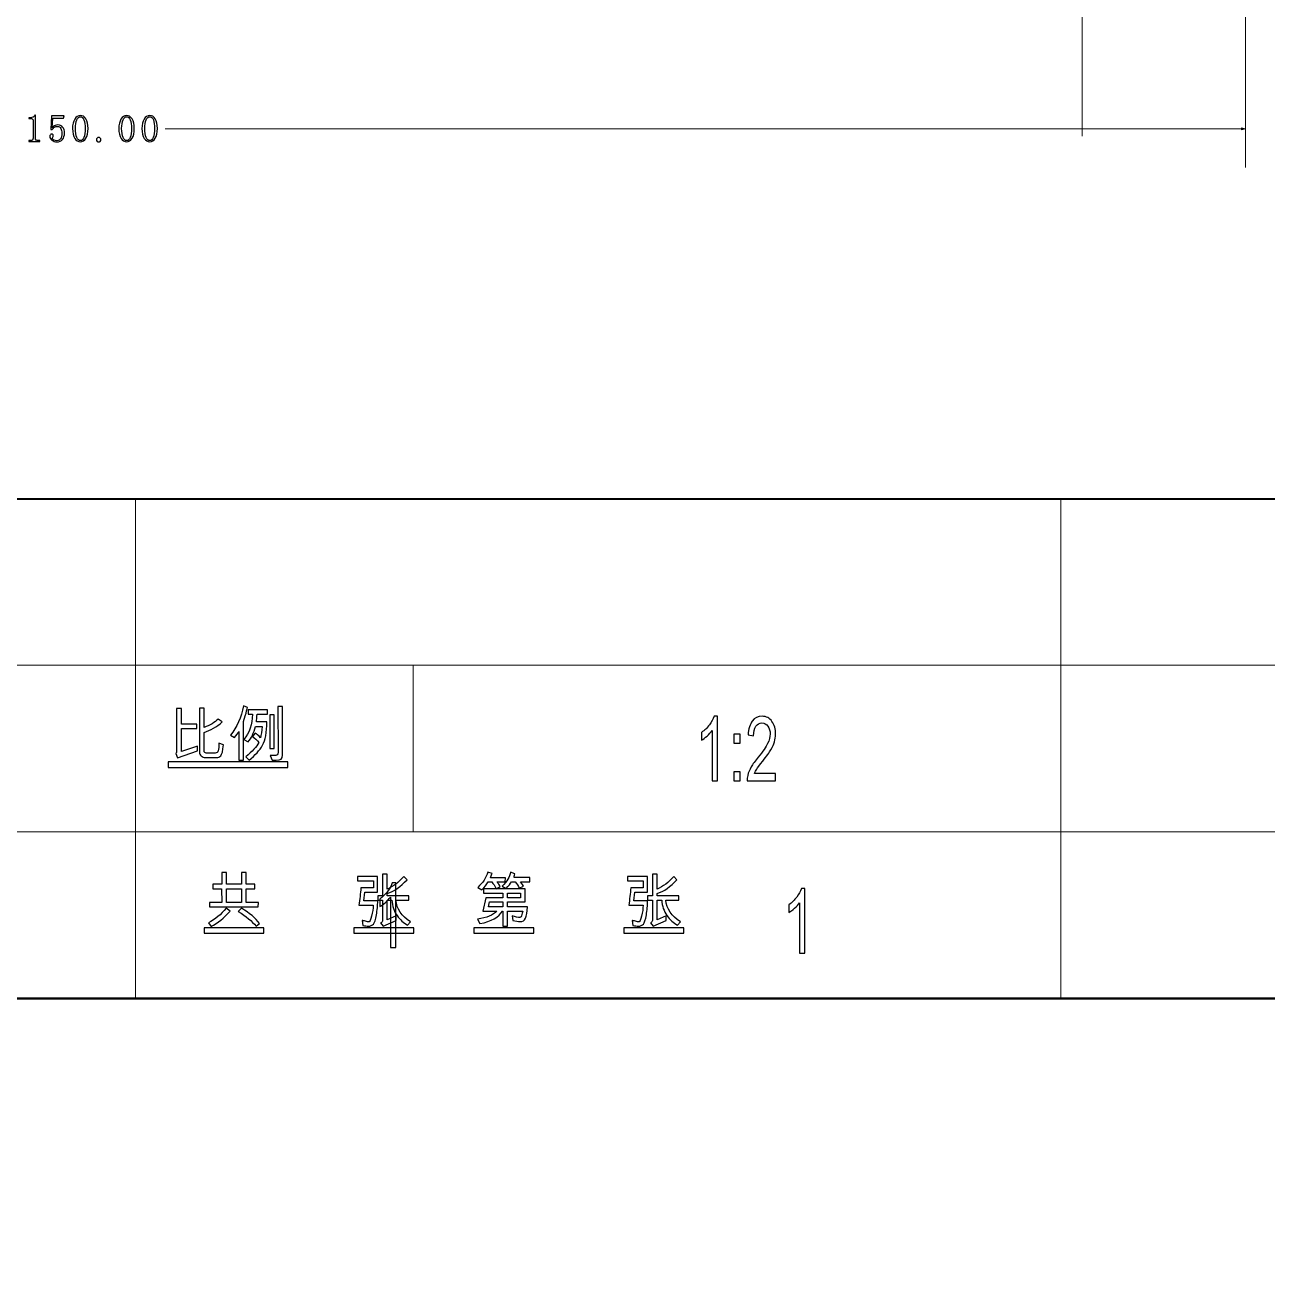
# Model space of a CAD drawing. Header units: millimetres. Extents: x -672 to 672, y -225 to 223.
# Drawn here: x -16 to 64.5, y -225.4 to -144.6 of the extents above; entities that cross this region are included whole.
import ezdxf

# ---------------------------------------------------------------- set-up
doc = ezdxf.new("R2010")
doc.units = ezdxf.units.MM
doc.header["$MEASUREMENT"] = 0
doc.layers.add('layer 1', color=7, linetype='Continuous')

msp = doc.modelspace()

# ---------------------------------------------------------------- hatches: boundary and pattern name
at = {"layer": 'layer 1', "true_color": 0xff0000}
h = msp.add_hatch(color=1, dxfattribs=at)
edge = h.paths.add_edge_path()
edge.add_spline(control_points=[(62.8755, -151.2864), (62.8755, -151.2864), (63.1422, -151.3579), (63.1422, -151.3579), (63.1422, -151.3579), (62.8755, -151.4293), (62.8755, -151.4293), (62.8755, -151.4293), (62.8755, -151.2864), (62.8755, -151.2864)], knot_values=[0, 0, 0, 0, 0.3333333, 0.3333333, 0.3333333, 0.6666667, 0.6666667, 0.6666667, 1, 1, 1, 1], degree=3, periodic=1)

# ---------------------------------------------------------------- linework, layer by layer
at = {"layer": 'layer 1', "lineweight": 40}
msp.add_open_spline([(123.1599, 207.75), (123.1599, 207.75), (-161.8401, 207.75), (-161.8401, 207.75), (-161.8401, 207.75), (-161.8401, -207.75), (-161.8401, -207.75), (-161.8401, -207.75), (123.1599, -207.75), (123.1599, -207.75), (123.1599, -207.75), (123.1599, 207.75), (123.1599, 207.75)], degree=3, knots=[0, 0, 0, 0, 0.25, 0.25, 0.25, 0.5, 0.5, 0.5, 0.75, 0.75, 0.75, 1, 1, 1, 1], dxfattribs=at)
at = {"layer": 'layer 1', "lineweight": 9}
for points in [[(52.5422, -48.9807), (52.5422, -46.8268), (50.7961, -45.0807), (48.6422, -45.0807), (46.4883, -45.0807), (44.7422, -46.8268), (44.7422, -48.9807), (44.7422, -51.1346), (46.4883, -52.8807), (48.6422, -52.8807), (50.7961, -52.8807), (52.5422, -51.1347), (52.5422, -48.9808), (52.5422, 54.4064), (52.5422, -152.3679), (52.5422, -48.9807)], [(-8.4666, -85.4807), (-8.4666, -83.6079), (-9.9849, -82.0896), (-11.8578, -82.0896), (-13.7307, -82.0896), (-15.249, -83.6078), (-15.249, -85.4807), (-15.249, -87.3536), (-13.7307, -88.8719), (-11.8578, -88.8719), (-9.9849, -88.8719), (-8.4666, -87.3536), (-8.4666, -85.4808), (-8.4666, 4.4136), (-8.4666, -175.3751), (-8.4666, -85.4807)], [(52.5422, -121.9807), (52.5422, -119.8268), (50.7961, -118.0807), (48.6422, -118.0807), (46.4883, -118.0807), (44.7422, -119.8268), (44.7422, -121.9807), (44.7422, -124.1346), (46.4883, -125.8807), (48.6422, -125.8807), (50.7961, -125.8807), (52.5422, -124.1347), (52.5422, -121.9808), (52.5422, -18.5936), (52.5422, -225.3679), (52.5422, -121.9807)], [(51.1422, -121.9807), (51.1422, -120.6), (50.0229, -119.4807), (48.6422, -119.4807), (47.2615, -119.4807), (46.1422, -120.6), (46.1422, -121.9807), (46.1422, -123.3614), (47.2615, -124.4807), (48.6422, -124.4807), (50.0229, -124.4807), (51.1422, -123.3615), (51.1422, -121.9808), (51.1422, -55.7072), (51.1422, -188.2543), (51.1422, -121.9807)]]:
    msp.add_open_spline(points, degree=3, knots=[0, 0, 0, 0, 0.25, 0.25, 0.25, 0.5, 0.5, 0.5, 0.75, 0.75, 0.75, 1, 1, 1, 1.0001, 1.0001, 1.0001, 1.0001], dxfattribs=at)
at = {"layer": 'layer 1', "color": 1, "lineweight": 0}
for points in [[(63.1422, -117.9808), (63.1422, -117.9808), (63.1422, -153.8579), (63.1422, -153.8579)], [(63.1422, -151.3579), (63.1422, -151.3579), (-6.9081, -151.3579), (-6.9081, -151.3579)]]:
    msp.add_open_spline(points, degree=3, dxfattribs=at)
at = {"layer": 'layer 1', "color": 3}
for points, knots in [([(-15.3636, -150.4839), (-15.3636, -150.4839), (-15.3245, -150.4839), (-15.3245, -150.4839), (-15.3245, -150.4839), (-15.3245, -151.968), (-15.3245, -151.968), (-15.3245, -152.0201), (-15.3082, -152.0593), (-15.2757, -152.0851), (-15.2432, -152.1114), (-15.1978, -152.1243), (-15.139, -152.1243), (-15.139, -152.1243), (-15.0415, -152.1243), (-15.0415, -152.1243), (-15.0415, -152.1243), (-15.0415, -152.183), (-15.0415, -152.183), (-15.0415, -152.183), (-15.7545, -152.183), (-15.7545, -152.183), (-15.7545, -152.183), (-15.7545, -152.1243), (-15.7545, -152.1243), (-15.7545, -152.1243), (-15.6665, -152.1243), (-15.6665, -152.1243), (-15.6015, -152.1243), (-15.554, -152.1114), (-15.5249, -152.0851), (-15.4957, -152.0593), (-15.4807, -152.0201), (-15.4807, -151.968), (-15.4807, -151.968), (-15.4807, -150.7864), (-15.4807, -150.7864), (-15.4807, -150.7605), (-15.489, -150.7393), (-15.5053, -150.723), (-15.5215, -150.7068), (-15.5461, -150.6985), (-15.5786, -150.6985), (-15.5786, -150.6985), (-15.7545, -150.6985), (-15.7545, -150.6985), (-15.7545, -150.6985), (-15.7545, -150.6401), (-15.7545, -150.6401), (-15.7545, -150.6401), (-15.6665, -150.6401), (-15.6665, -150.6401), (-15.5882, -150.6401), (-15.5249, -150.6268), (-15.4761, -150.601), (-15.4274, -150.5747), (-15.3899, -150.536), (-15.3636, -150.4839)], [0, 0, 0, 0, 0.0526316, 0.0526316, 0.0526316, 0.1052632, 0.1052632, 0.1052632, 0.1578947, 0.1578947, 0.1578947, 0.2105263, 0.2105263, 0.2105263, 0.2631579, 0.2631579, 0.2631579, 0.3157895, 0.3157895, 0.3157895, 0.3684211, 0.3684211, 0.3684211, 0.4210526, 0.4210526, 0.4210526, 0.4736842, 0.4736842, 0.4736842, 0.5263158, 0.5263158, 0.5263158, 0.5789474, 0.5789474, 0.5789474, 0.6315789, 0.6315789, 0.6315789, 0.6842105, 0.6842105, 0.6842105, 0.7368421, 0.7368421, 0.7368421, 0.7894737, 0.7894737, 0.7894737, 0.8421053, 0.8421053, 0.8421053, 0.8947368, 0.8947368, 0.8947368, 0.9473684, 0.9473684, 0.9473684, 1, 1, 1, 1]), ([(-14.054, -151.138), (-13.9924, -151.1185), (-13.9286, -151.1089), (-13.8636, -151.1089), (-13.7399, -151.1089), (-13.639, -151.156), (-13.5611, -151.2505), (-13.4828, -151.3447), (-13.4436, -151.4701), (-13.4436, -151.6264), (-13.4436, -151.8022), (-13.4845, -151.9422), (-13.5657, -152.0464), (-13.6474, -152.1505), (-13.7724, -152.2026), (-13.942, -152.2026), (-14.059, -152.2026), (-14.1632, -152.1685), (-14.2545, -152.1001), (-14.3453, -152.0318), (-14.3911, -151.9485), (-14.3911, -151.851), (-14.3911, -151.8118), (-14.3799, -151.7776), (-14.357, -151.7485), (-14.334, -151.7193), (-14.3032, -151.7043), (-14.264, -151.7043), (-14.2249, -151.7043), (-14.199, -151.7176), (-14.1861, -151.7435), (-14.1728, -151.7697), (-14.1665, -151.7922), (-14.1665, -151.8118), (-14.1665, -151.851), (-14.1761, -151.8818), (-14.1957, -151.9047), (-14.2153, -151.9276), (-14.2249, -151.9518), (-14.2249, -151.978), (-14.2249, -152.0301), (-14.194, -152.0689), (-14.1324, -152.0951), (-14.0703, -152.121), (-14.0036, -152.1343), (-13.932, -152.1343), (-13.8278, -152.1343), (-13.7482, -152.0918), (-13.6928, -152.0072), (-13.6374, -151.9226), (-13.6099, -151.8022), (-13.6099, -151.646), (-13.6099, -151.5155), (-13.634, -151.4097), (-13.6832, -151.3285), (-13.732, -151.2472), (-13.8053, -151.2064), (-13.9028, -151.2064), (-13.9745, -151.2064), (-14.0361, -151.2193), (-14.0882, -151.2455), (-14.1403, -151.2714), (-14.189, -151.3268), (-14.2349, -151.4114), (-14.2349, -151.4114), (-14.3228, -151.4018), (-14.3228, -151.4018), (-14.3228, -151.4018), (-14.274, -150.513), (-14.274, -150.513), (-14.274, -150.513), (-13.4732, -150.513), (-13.4732, -150.513), (-13.4732, -150.513), (-13.5024, -150.6597), (-13.5024, -150.6597), (-13.5024, -150.6597), (-14.2057, -150.6597), (-14.2057, -150.6597), (-14.2057, -150.6597), (-14.2445, -151.3039), (-14.2445, -151.3039), (-14.1795, -151.213), (-14.1161, -151.1576), (-14.054, -151.138)], [0, 0, 0, 0, 0.0357143, 0.0357143, 0.0357143, 0.0714286, 0.0714286, 0.0714286, 0.1071429, 0.1071429, 0.1071429, 0.1428571, 0.1428571, 0.1428571, 0.1785714, 0.1785714, 0.1785714, 0.2142857, 0.2142857, 0.2142857, 0.25, 0.25, 0.25, 0.2857143, 0.2857143, 0.2857143, 0.3214286, 0.3214286, 0.3214286, 0.3571429, 0.3571429, 0.3571429, 0.3928571, 0.3928571, 0.3928571, 0.4285714, 0.4285714, 0.4285714, 0.4642857, 0.4642857, 0.4642857, 0.5, 0.5, 0.5, 0.5357143, 0.5357143, 0.5357143, 0.5714286, 0.5714286, 0.5714286, 0.6071429, 0.6071429, 0.6071429, 0.6428571, 0.6428571, 0.6428571, 0.6785714, 0.6785714, 0.6785714, 0.7142857, 0.7142857, 0.7142857, 0.75, 0.75, 0.75, 0.7857143, 0.7857143, 0.7857143, 0.8214286, 0.8214286, 0.8214286, 0.8571429, 0.8571429, 0.8571429, 0.8928571, 0.8928571, 0.8928571, 0.9285714, 0.9285714, 0.9285714, 0.9642857, 0.9642857, 0.9642857, 1, 1, 1, 1]), ([(-12.0561, -151.973), (-12.1507, -152.126), (-12.2695, -152.2026), (-12.4124, -152.2026), (-12.5557, -152.2026), (-12.6761, -152.1276), (-12.774, -151.978), (-12.8715, -151.828), (-12.9203, -151.6164), (-12.9203, -151.343), (-12.9203, -151.0893), (-12.8732, -150.8843), (-12.7786, -150.728), (-12.6845, -150.5718), (-12.5624, -150.4935), (-12.4124, -150.4935), (-12.2695, -150.4935), (-12.1507, -150.5685), (-12.0561, -150.718), (-11.9615, -150.868), (-11.9145, -151.0764), (-11.9145, -151.343), (-11.9145, -151.6101), (-11.9615, -151.8201), (-12.0561, -151.973)], [0, 0, 0, 0, 0.125, 0.125, 0.125, 0.25, 0.25, 0.25, 0.375, 0.375, 0.375, 0.5, 0.5, 0.5, 0.625, 0.625, 0.625, 0.75, 0.75, 0.75, 0.875, 0.875, 0.875, 1, 1, 1, 1]), ([(-12.1782, -150.7818), (-12.2303, -150.6418), (-12.3082, -150.5718), (-12.4124, -150.5718), (-12.5036, -150.5718), (-12.5803, -150.6418), (-12.642, -150.7818), (-12.704, -150.9214), (-12.7349, -151.1089), (-12.7349, -151.343), (-12.7349, -151.5905), (-12.704, -151.7826), (-12.642, -151.9193), (-12.5803, -152.056), (-12.5036, -152.1243), (-12.4124, -152.1243), (-12.3149, -152.1243), (-12.2382, -152.056), (-12.1832, -151.9193), (-12.1278, -151.7826), (-12.0999, -151.5905), (-12.0999, -151.343), (-12.0999, -151.1089), (-12.1261, -150.9214), (-12.1782, -150.7818)], [0, 0, 0, 0, 0.125, 0.125, 0.125, 0.25, 0.25, 0.25, 0.375, 0.375, 0.375, 0.5, 0.5, 0.5, 0.625, 0.625, 0.625, 0.75, 0.75, 0.75, 0.875, 0.875, 0.875, 1, 1, 1, 1]), ([(-9.0561, -151.973), (-9.1507, -152.126), (-9.2695, -152.2026), (-9.4124, -152.2026), (-9.5557, -152.2026), (-9.6761, -152.1276), (-9.774, -151.978), (-9.8715, -151.828), (-9.9203, -151.6164), (-9.9203, -151.343), (-9.9203, -151.0893), (-9.8732, -150.8843), (-9.7786, -150.728), (-9.6845, -150.5718), (-9.5624, -150.4935), (-9.4124, -150.4935), (-9.2695, -150.4935), (-9.1507, -150.5685), (-9.0561, -150.718), (-8.9615, -150.868), (-8.9145, -151.0764), (-8.9145, -151.343), (-8.9145, -151.6101), (-8.9615, -151.8201), (-9.0561, -151.973)], [0, 0, 0, 0, 0.125, 0.125, 0.125, 0.25, 0.25, 0.25, 0.375, 0.375, 0.375, 0.5, 0.5, 0.5, 0.625, 0.625, 0.625, 0.75, 0.75, 0.75, 0.875, 0.875, 0.875, 1, 1, 1, 1]), ([(-9.1782, -150.7818), (-9.2303, -150.6418), (-9.3082, -150.5718), (-9.4124, -150.5718), (-9.5036, -150.5718), (-9.5803, -150.6418), (-9.642, -150.7818), (-9.704, -150.9214), (-9.7349, -151.1089), (-9.7349, -151.343), (-9.7349, -151.5905), (-9.704, -151.7826), (-9.642, -151.9193), (-9.5803, -152.056), (-9.5036, -152.1243), (-9.4124, -152.1243), (-9.3149, -152.1243), (-9.2382, -152.056), (-9.1832, -151.9193), (-9.1278, -151.7826), (-9.0999, -151.5905), (-9.0999, -151.343), (-9.0999, -151.1089), (-9.1261, -150.9214), (-9.1782, -150.7818)], [0, 0, 0, 0, 0.125, 0.125, 0.125, 0.25, 0.25, 0.25, 0.375, 0.375, 0.375, 0.5, 0.5, 0.5, 0.625, 0.625, 0.625, 0.75, 0.75, 0.75, 0.875, 0.875, 0.875, 1, 1, 1, 1]), ([(-7.5561, -151.973), (-7.6507, -152.126), (-7.7695, -152.2026), (-7.9124, -152.2026), (-8.0557, -152.2026), (-8.1761, -152.1276), (-8.274, -151.978), (-8.3715, -151.828), (-8.4203, -151.6164), (-8.4203, -151.343), (-8.4203, -151.0893), (-8.3732, -150.8843), (-8.2786, -150.728), (-8.1845, -150.5718), (-8.0624, -150.4935), (-7.9124, -150.4935), (-7.7695, -150.4935), (-7.6507, -150.5685), (-7.5561, -150.718), (-7.4615, -150.868), (-7.4145, -151.0764), (-7.4145, -151.343), (-7.4145, -151.6101), (-7.4615, -151.8201), (-7.5561, -151.973)], [0, 0, 0, 0, 0.125, 0.125, 0.125, 0.25, 0.25, 0.25, 0.375, 0.375, 0.375, 0.5, 0.5, 0.5, 0.625, 0.625, 0.625, 0.75, 0.75, 0.75, 0.875, 0.875, 0.875, 1, 1, 1, 1]), ([(-7.6782, -150.7818), (-7.7303, -150.6418), (-7.8082, -150.5718), (-7.9124, -150.5718), (-8.0036, -150.5718), (-8.0803, -150.6418), (-8.142, -150.7818), (-8.204, -150.9214), (-8.2349, -151.1089), (-8.2349, -151.343), (-8.2349, -151.5905), (-8.204, -151.7826), (-8.142, -151.9193), (-8.0803, -152.056), (-8.0036, -152.1243), (-7.9124, -152.1243), (-7.8149, -152.1243), (-7.7382, -152.056), (-7.6832, -151.9193), (-7.6278, -151.7826), (-7.5999, -151.5905), (-7.5999, -151.343), (-7.5999, -151.1089), (-7.6261, -150.9214), (-7.6782, -150.7818)], [0, 0, 0, 0, 0.125, 0.125, 0.125, 0.25, 0.25, 0.25, 0.375, 0.375, 0.375, 0.5, 0.5, 0.5, 0.625, 0.625, 0.625, 0.75, 0.75, 0.75, 0.875, 0.875, 0.875, 1, 1, 1, 1]), ([(-11.1224, -152.173), (-11.152, -152.1993), (-11.1861, -152.2122), (-11.2249, -152.2122), (-11.264, -152.2122), (-11.2982, -152.1993), (-11.3278, -152.173), (-11.357, -152.1472), (-11.3715, -152.1114), (-11.3715, -152.066), (-11.3715, -152.0201), (-11.357, -151.9843), (-11.3278, -151.9585), (-11.2982, -151.9322), (-11.264, -151.9193), (-11.2249, -151.9193), (-11.1861, -151.9193), (-11.152, -151.9339), (-11.1224, -151.963), (-11.0932, -151.9926), (-11.0786, -152.0268), (-11.0786, -152.066), (-11.0786, -152.1114), (-11.0932, -152.1472), (-11.1224, -152.173)], [0, 0, 0, 0, 0.125, 0.125, 0.125, 0.25, 0.25, 0.25, 0.375, 0.375, 0.375, 0.5, 0.5, 0.5, 0.625, 0.625, 0.625, 0.75, 0.75, 0.75, 0.875, 0.875, 0.875, 1, 1, 1, 1])]:
    msp.add_open_spline(points, degree=3, knots=knots, dxfattribs=at)
at = {"layer": 'layer 1', "color": 1, "lineweight": 0}
msp.add_open_spline([(62.8755, -151.2864), (62.8755, -151.2864), (63.1422, -151.3579), (63.1422, -151.3579), (63.1422, -151.3579), (62.8755, -151.4293), (62.8755, -151.4293), (62.8755, -151.4293), (62.8755, -151.2864), (62.8755, -151.2864)], degree=3, knots=[0, 0, 0, 0, 0.3333333, 0.3333333, 0.3333333, 0.6666667, 0.6666667, 0.6666667, 1, 1, 1, 1], dxfattribs=at)
at = {"layer": 'layer 1', "lineweight": 40}
for points in [[(-92.8401, -175.35), (-92.8401, -175.35), (123.1599, -175.35), (123.1599, -175.35)], [(-92.8401, -207.75), (-92.8401, -207.75), (123.1599, -207.75), (123.1599, -207.75)]]:
    msp.add_open_spline(points, degree=3, dxfattribs=at)
at = {"layer": 'layer 1', "lineweight": 9}
for points in [[(-8.8401, -175.35), (-8.8401, -175.35), (-8.8401, -207.75), (-8.8401, -207.75)], [(51.1599, -175.35), (51.1599, -175.35), (51.1599, -207.75), (51.1599, -207.75)], [(-92.8401, -186.15), (-92.8401, -186.15), (123.1599, -186.15), (123.1599, -186.15)], [(9.1599, -186.15), (9.1599, -186.15), (9.1599, -196.95), (9.1599, -196.95)], [(-92.8401, -196.95), (-92.8401, -196.95), (123.1599, -196.95), (123.1599, -196.95)]]:
    msp.add_open_spline(points, degree=3, dxfattribs=at)
at = {"layer": 'layer 1'}
for points, knots in [([(-3.1285, -191.3131), (-3.172, -191.6974), (-3.2309, -191.9301), (-3.3061, -192.0099), (-3.3813, -192.0896), (-3.4688, -192.1298), (-3.5673, -192.1298), (-3.5673, -192.1298), (-4.2907, -192.1298), (-4.2907, -192.1298), (-4.4086, -192.1298), (-4.5052, -192.0961), (-4.581, -192.0299), (-4.6575, -191.9632), (-4.6951, -191.8796), (-4.6951, -191.7778), (-4.6951, -191.7778), (-4.6951, -188.9318), (-4.6951, -188.9318), (-4.6951, -188.9318), (-4.3879, -188.9318), (-4.3879, -188.9318), (-4.3879, -188.9318), (-4.3879, -190.1814), (-4.3879, -190.1814), (-4.0068, -190.033), (-3.6995, -189.8515), (-3.4669, -189.6363), (-3.4669, -189.6363), (-3.2257, -189.8223), (-3.2257, -189.8223), (-3.5725, -190.1399), (-3.9601, -190.3648), (-4.3879, -190.4964), (-4.3879, -190.4964), (-4.3879, -191.702), (-4.3879, -191.702), (-4.3879, -191.7389), (-4.3749, -191.772), (-4.349, -191.8011), (-4.3231, -191.8303), (-4.2887, -191.8446), (-4.2472, -191.8446), (-4.2472, -191.8446), (-3.6756, -191.8446), (-3.6756, -191.8446), (-3.577, -191.8446), (-3.5096, -191.7914), (-3.474, -191.6845), (-3.439, -191.5769), (-3.4228, -191.4168), (-3.4267, -191.2029), (-3.4267, -191.2029), (-3.1285, -191.3131), (-3.1285, -191.3131)], [0, 0, 0, 0, 0.0555556, 0.0555556, 0.0555556, 0.1111111, 0.1111111, 0.1111111, 0.1666667, 0.1666667, 0.1666667, 0.2222222, 0.2222222, 0.2222222, 0.2777778, 0.2777778, 0.2777778, 0.3333333, 0.3333333, 0.3333333, 0.3888889, 0.3888889, 0.3888889, 0.4444444, 0.4444444, 0.4444444, 0.5, 0.5, 0.5, 0.5555556, 0.5555556, 0.5555556, 0.6111111, 0.6111111, 0.6111111, 0.6666667, 0.6666667, 0.6666667, 0.7222222, 0.7222222, 0.7222222, 0.7777778, 0.7777778, 0.7777778, 0.8333333, 0.8333333, 0.8333333, 0.8888889, 0.8888889, 0.8888889, 0.9444444, 0.9444444, 0.9444444, 1, 1, 1, 1]), ([(-1.5756, -188.8748), (-1.5982, -188.9966), (-1.6475, -189.1807), (-1.7233, -189.4276), (-1.7233, -189.4276), (-1.8374, -189.7919), (-1.8374, -189.7919), (-1.8374, -189.7919), (-1.8374, -192.308), (-1.8374, -192.308), (-1.8374, -192.308), (-2.1317, -192.308), (-2.1317, -192.308), (-2.1317, -192.308), (-2.1317, -190.4336), (-2.1317, -190.4336), (-2.1822, -190.5386), (-2.2788, -190.6701), (-2.4207, -190.827), (-2.4207, -190.827), (-2.6807, -190.6786), (-2.6807, -190.6786), (-2.2581, -190.1711), (-1.9794, -189.5365), (-1.8452, -188.7762), (-1.8452, -188.7762), (-1.5756, -188.8748), (-1.5756, -188.8748)], [0, 0, 0, 0, 0.1111111, 0.1111111, 0.1111111, 0.2222222, 0.2222222, 0.2222222, 0.3333333, 0.3333333, 0.3333333, 0.4444444, 0.4444444, 0.4444444, 0.5555556, 0.5555556, 0.5555556, 0.6666667, 0.6666667, 0.6666667, 0.7777778, 0.7777778, 0.7777778, 0.8888889, 0.8888889, 0.8888889, 1, 1, 1, 1]), ([(0.7033, -191.9813), (0.7033, -192.2004), (0.5659, -192.308), (0.2911, -192.3041), (0.2911, -192.3041), (0.0293, -192.3002), (0.0293, -192.3002), (0.0293, -192.3002), (-0.0984, -191.9891), (-0.0984, -191.9891), (-0.0984, -191.9891), (0.1848, -192.004), (0.1848, -192.004), (0.2444, -192.0092), (0.2956, -191.9917), (0.3384, -191.9509), (0.3819, -191.9107), (0.4032, -191.8588), (0.4032, -191.7953), (0.4032, -191.7953), (0.3955, -188.8274), (0.3955, -188.8274), (0.3955, -188.8274), (0.7033, -188.8274), (0.7033, -188.8274), (0.7033, -188.8274), (0.7033, -191.9813), (0.7033, -191.9813)], [0, 0, 0, 0, 0.1111111, 0.1111111, 0.1111111, 0.2222222, 0.2222222, 0.2222222, 0.3333333, 0.3333333, 0.3333333, 0.4444444, 0.4444444, 0.4444444, 0.5555556, 0.5555556, 0.5555556, 0.6666667, 0.6666667, 0.6666667, 0.7777778, 0.7777778, 0.7777778, 0.8888889, 0.8888889, 0.8888889, 1, 1, 1, 1]), ([(-4.8189, -191.6968), (-4.8189, -191.6968), (-6.1139, -192.1596), (-6.1139, -192.1596), (-6.1139, -192.1596), (-6.2312, -191.877), (-6.2312, -191.877), (-6.1897, -191.8329), (-6.169, -191.761), (-6.169, -191.6624), (-6.169, -191.6624), (-6.169, -188.9486), (-6.169, -188.9486), (-6.169, -188.9486), (-5.8611, -188.9486), (-5.8611, -188.9486), (-5.8611, -188.9486), (-5.8611, -189.9669), (-5.8611, -189.9669), (-5.8611, -189.9669), (-4.8513, -189.9669), (-4.8513, -189.9669), (-4.8513, -189.9669), (-4.8513, -190.2514), (-4.8513, -190.2514), (-4.8513, -190.2514), (-5.8611, -190.2514), (-5.8611, -190.2514), (-5.8611, -190.2514), (-5.8611, -191.7286), (-5.8611, -191.7286), (-5.8611, -191.7286), (-4.8189, -191.387), (-4.8189, -191.387), (-4.8189, -191.387), (-4.8189, -191.6968), (-4.8189, -191.6968)], [0, 0, 0, 0, 0.0833333, 0.0833333, 0.0833333, 0.1666667, 0.1666667, 0.1666667, 0.25, 0.25, 0.25, 0.3333333, 0.3333333, 0.3333333, 0.4166667, 0.4166667, 0.4166667, 0.5, 0.5, 0.5, 0.5833333, 0.5833333, 0.5833333, 0.6666667, 0.6666667, 0.6666667, 0.75, 0.75, 0.75, 0.8333333, 0.8333333, 0.8333333, 0.9166667, 0.9166667, 0.9166667, 1, 1, 1, 1]), ([(-0.2689, -189.3246), (-0.2689, -189.3246), (-0.9469, -189.3246), (-0.9469, -189.3246), (-0.9644, -189.5313), (-0.9812, -189.6973), (-0.9961, -189.8223), (-0.9961, -189.8223), (-0.324, -189.8223), (-0.324, -189.8223), (-0.3266, -190.5048), (-0.4193, -191.0085), (-0.602, -191.3338), (-0.7855, -191.6592), (-1.0745, -191.9826), (-1.4712, -192.3041), (-1.4712, -192.3041), (-1.6819, -192.0779), (-1.6819, -192.0779), (-1.2638, -191.7454), (-0.9864, -191.4343), (-0.8483, -191.1459), (-0.9585, -190.9929), (-1.0966, -190.8678), (-1.2619, -190.7719), (-1.2619, -190.7719), (-1.0817, -190.5457), (-1.0817, -190.5457), (-0.9754, -190.6053), (-0.8613, -190.709), (-0.7401, -190.8574), (-0.6856, -190.6675), (-0.6468, -190.4173), (-0.6241, -190.1069), (-0.6241, -190.1069), (-1.0512, -190.1069), (-1.0512, -190.1069), (-1.1705, -190.545), (-1.3312, -190.8795), (-1.5334, -191.1096), (-1.5334, -191.1096), (-1.8128, -190.9501), (-1.8128, -190.9501), (-1.442, -190.5288), (-1.2567, -189.987), (-1.2567, -189.3246), (-1.2567, -189.3246), (-1.5412, -189.3246), (-1.5412, -189.3246), (-1.5412, -189.3246), (-1.5412, -189.042), (-1.5412, -189.042), (-1.5412, -189.042), (-0.2689, -189.042), (-0.2689, -189.042), (-0.2689, -189.042), (-0.2689, -189.3246), (-0.2689, -189.3246)], [0, 0, 0, 0, 0.0526316, 0.0526316, 0.0526316, 0.1052632, 0.1052632, 0.1052632, 0.1578947, 0.1578947, 0.1578947, 0.2105263, 0.2105263, 0.2105263, 0.2631579, 0.2631579, 0.2631579, 0.3157895, 0.3157895, 0.3157895, 0.3684211, 0.3684211, 0.3684211, 0.4210526, 0.4210526, 0.4210526, 0.4736842, 0.4736842, 0.4736842, 0.5263158, 0.5263158, 0.5263158, 0.5789474, 0.5789474, 0.5789474, 0.6315789, 0.6315789, 0.6315789, 0.6842105, 0.6842105, 0.6842105, 0.7368421, 0.7368421, 0.7368421, 0.7894737, 0.7894737, 0.7894737, 0.8421053, 0.8421053, 0.8421053, 0.8947368, 0.8947368, 0.8947368, 0.9473684, 0.9473684, 0.9473684, 1, 1, 1, 1]), ([(0.1621, -191.5335), (0.1621, -191.5335), (-0.1341, -191.5335), (-0.1341, -191.5335), (-0.1341, -191.5335), (-0.1341, -189.3648), (-0.1341, -189.3648), (-0.1341, -189.3648), (0.1621, -189.3648), (0.1621, -189.3648), (0.1621, -189.3648), (0.1621, -191.5335), (0.1621, -191.5335)], [0, 0, 0, 0, 0.25, 0.25, 0.25, 0.5, 0.5, 0.5, 0.75, 0.75, 0.75, 1, 1, 1, 1]), ([(28.8971, -193.65), (28.8971, -193.65), (28.5532, -193.65), (28.5532, -193.65), (28.5532, -193.65), (28.5532, -190.3814), (28.5532, -190.3814), (28.4705, -190.5), (28.3616, -190.6177), (28.2274, -190.7353), (28.0933, -190.8529), (27.9721, -190.9414), (27.8653, -190.9997), (27.8653, -190.9997), (27.8653, -190.5039), (27.8653, -190.5039), (28.0575, -190.3697), (28.2255, -190.2064), (28.3695, -190.0139), (28.5135, -189.8224), (28.6157, -189.6367), (28.6756, -189.4559), (28.6756, -189.4559), (28.8971, -189.4559), (28.8971, -189.4559), (28.8971, -189.4559), (28.8971, -193.65), (28.8971, -193.65)], [0, 0, 0, 0, 0.1111111, 0.1111111, 0.1111111, 0.2222222, 0.2222222, 0.2222222, 0.3333333, 0.3333333, 0.3333333, 0.4444444, 0.4444444, 0.4444444, 0.5555556, 0.5555556, 0.5555556, 0.6666667, 0.6666667, 0.6666667, 0.7777778, 0.7777778, 0.7777778, 0.8888889, 0.8888889, 0.8888889, 1, 1, 1, 1]), ([(32.6686, -193.16), (32.6686, -193.16), (32.6686, -193.65), (32.6686, -193.65), (32.6686, -193.65), (30.8161, -193.65), (30.8161, -193.65), (30.8135, -193.5265), (30.8272, -193.4079), (30.8565, -193.2932), (30.904, -193.1056), (30.9803, -192.9199), (31.0851, -192.7381), (31.19, -192.5563), (31.3398, -192.3463), (31.5346, -192.1081), (31.8375, -191.7357), (32.0433, -191.4411), (32.1508, -191.2233), (32.2589, -191.0056), (32.313, -190.7995), (32.313, -190.605), (32.313, -190.4018), (32.2641, -190.2307), (32.1664, -190.0907), (32.0687, -189.9517), (31.9411, -189.8817), (31.7841, -189.8817), (31.618, -189.8817), (31.4851, -189.9556), (31.3854, -190.1034), (31.2857, -190.2502), (31.2356, -190.4543), (31.2343, -190.7159), (31.2343, -190.7159), (30.8825, -190.6634), (30.8825, -190.6634), (30.9066, -190.2706), (30.9978, -189.9711), (31.1555, -189.765), (31.3137, -189.5589), (31.5255, -189.4559), (31.7918, -189.4559), (32.0603, -189.4559), (32.2732, -189.5667), (32.4296, -189.7893), (32.5866, -190.012), (32.6647, -190.2881), (32.6647, -190.6167), (32.6647, -190.7839), (32.6419, -190.9482), (32.5957, -191.1096), (32.5501, -191.272), (32.4739, -191.4421), (32.3677, -191.621), (32.2608, -191.7989), (32.0844, -192.0449), (31.8381, -192.356), (31.6317, -192.6146), (31.4987, -192.7896), (31.4401, -192.8819), (31.3815, -192.9743), (31.3333, -193.0667), (31.2948, -193.16), (31.2948, -193.16), (32.6686, -193.16), (32.6686, -193.16)], [0, 0, 0, 0, 0.0454545, 0.0454545, 0.0454545, 0.0909091, 0.0909091, 0.0909091, 0.1363636, 0.1363636, 0.1363636, 0.1818182, 0.1818182, 0.1818182, 0.2272727, 0.2272727, 0.2272727, 0.2727273, 0.2727273, 0.2727273, 0.3181818, 0.3181818, 0.3181818, 0.3636364, 0.3636364, 0.3636364, 0.4090909, 0.4090909, 0.4090909, 0.4545455, 0.4545455, 0.4545455, 0.5, 0.5, 0.5, 0.5454545, 0.5454545, 0.5454545, 0.5909091, 0.5909091, 0.5909091, 0.6363636, 0.6363636, 0.6363636, 0.6818182, 0.6818182, 0.6818182, 0.7272727, 0.7272727, 0.7272727, 0.7727273, 0.7727273, 0.7727273, 0.8181818, 0.8181818, 0.8181818, 0.8636364, 0.8636364, 0.8636364, 0.9090909, 0.9090909, 0.9090909, 0.9545455, 0.9545455, 0.9545455, 1, 1, 1, 1]), ([(29.9686, -191.2058), (29.9686, -191.2058), (29.9686, -190.6225), (29.9686, -190.6225), (29.9686, -190.6225), (30.3595, -190.6225), (30.3595, -190.6225), (30.3595, -190.6225), (30.3595, -191.2058), (30.3595, -191.2058), (30.3595, -191.2058), (29.9686, -191.2058), (29.9686, -191.2058)], [0, 0, 0, 0, 0.25, 0.25, 0.25, 0.5, 0.5, 0.5, 0.75, 0.75, 0.75, 1, 1, 1, 1]), ([(-6.729, -192.4165), (-6.729, -192.4165), (1.0488, -192.4165), (1.0488, -192.4165), (1.0488, -192.4165), (1.0488, -192.77), (1.0488, -192.77), (1.0488, -192.77), (-6.729, -192.77), (-6.729, -192.77), (-6.729, -192.77), (-6.729, -192.4165), (-6.729, -192.4165)], [0, 0, 0, 0, 0.25, 0.25, 0.25, 0.5, 0.5, 0.5, 0.75, 0.75, 0.75, 1, 1, 1, 1]), ([(29.9686, -193.65), (29.9686, -193.65), (29.9686, -193.0667), (29.9686, -193.0667), (29.9686, -193.0667), (30.3595, -193.0667), (30.3595, -193.0667), (30.3595, -193.0667), (30.3595, -193.65), (30.3595, -193.65), (30.3595, -193.65), (29.9686, -193.65), (29.9686, -193.65)], [0, 0, 0, 0, 0.25, 0.25, 0.25, 0.5, 0.5, 0.5, 0.75, 0.75, 0.75, 1, 1, 1, 1]), ([(-0.8641, -201.5252), (-0.8641, -201.5252), (-0.8732, -201.8214), (-0.8732, -201.8214), (-0.8732, -201.8214), (-4.0427, -201.8214), (-4.0427, -201.8214), (-4.0427, -201.8214), (-4.0427, -201.5252), (-4.0427, -201.5252), (-4.0427, -201.5252), (-3.2487, -201.5252), (-3.2487, -201.5252), (-3.2487, -201.5252), (-3.2565, -200.6346), (-3.2565, -200.6346), (-3.2565, -200.6346), (-3.8165, -200.6346), (-3.8165, -200.6346), (-3.8165, -200.6346), (-3.8165, -200.3384), (-3.8165, -200.3384), (-3.8165, -200.3384), (-3.2415, -200.3384), (-3.2415, -200.3384), (-3.2415, -200.3384), (-3.2415, -199.5918), (-3.2415, -199.5918), (-3.2415, -199.5918), (-2.9453, -199.5918), (-2.9453, -199.5918), (-2.9453, -199.5918), (-2.9453, -200.3384), (-2.9453, -200.3384), (-2.9453, -200.3384), (-1.9731, -200.3384), (-1.9731, -200.3384), (-1.9731, -200.3384), (-1.9731, -199.5918), (-1.9731, -199.5918), (-1.9731, -199.5918), (-1.6652, -199.5918), (-1.6652, -199.5918), (-1.6652, -199.5918), (-1.6652, -200.3384), (-1.6652, -200.3384), (-1.6652, -200.3384), (-1.1014, -200.3384), (-1.1014, -200.3384), (-1.1014, -200.3384), (-1.1014, -200.6346), (-1.1014, -200.6346), (-1.1014, -200.6346), (-1.6652, -200.6346), (-1.6652, -200.6346), (-1.6652, -200.6346), (-1.6652, -201.5252), (-1.6652, -201.5252), (-1.6652, -201.5252), (-0.8641, -201.5252), (-0.8641, -201.5252)], [0, 0, 0, 0, 0.05, 0.05, 0.05, 0.1, 0.1, 0.1, 0.15, 0.15, 0.15, 0.2, 0.2, 0.2, 0.25, 0.25, 0.25, 0.3, 0.3, 0.3, 0.35, 0.35, 0.35, 0.4, 0.4, 0.4, 0.45, 0.45, 0.45, 0.5, 0.5, 0.5, 0.55, 0.55, 0.55, 0.6, 0.6, 0.6, 0.65, 0.65, 0.65, 0.7, 0.7, 0.7, 0.75, 0.75, 0.75, 0.8, 0.8, 0.8, 0.85, 0.85, 0.85, 0.9, 0.9, 0.9, 0.95, 0.95, 0.95, 1, 1, 1, 1]), ([(6.8665, -201.428), (6.8652, -201.7242), (6.838, -202.0262), (6.7842, -202.3328), (6.7304, -202.64), (6.6662, -202.8383), (6.5923, -202.9284), (6.5178, -203.0179), (6.4063, -203.0632), (6.2572, -203.0632), (6.171, -203.0632), (6.0563, -203.0464), (5.9131, -203.014), (5.9131, -203.014), (5.856, -202.6912), (5.856, -202.6912), (5.9021, -202.6996), (5.9759, -202.7184), (6.0784, -202.7469), (6.1808, -202.7755), (6.2585, -202.7897), (6.3104, -202.7897), (6.3545, -202.7897), (6.4096, -202.664), (6.475, -202.4119), (6.5411, -202.1597), (6.5742, -201.9264), (6.5742, -201.7112), (6.5742, -201.7112), (5.6493, -201.7112), (5.6493, -201.7112), (5.7011, -201.321), (5.7433, -200.9438), (5.7744, -200.5795), (5.7744, -200.5795), (6.5839, -200.5795), (6.5839, -200.5795), (6.5839, -200.5795), (6.5839, -200.1291), (6.5839, -200.1291), (6.5839, -200.1291), (5.5676, -200.1291), (5.5676, -200.1291), (5.5676, -200.1291), (5.5676, -199.8445), (5.5676, -199.8445), (5.5676, -199.8445), (6.8626, -199.8445), (6.8626, -199.8445), (6.8626, -199.8445), (6.8626, -200.8641), (6.8626, -200.8641), (6.8626, -200.8641), (6.0388, -200.8641), (6.0388, -200.8641), (6.0388, -200.8641), (5.9721, -201.428), (5.9721, -201.428), (5.9721, -201.428), (6.8665, -201.428), (6.8665, -201.428)], [0, 0, 0, 0, 0.05, 0.05, 0.05, 0.1, 0.1, 0.1, 0.15, 0.15, 0.15, 0.2, 0.2, 0.2, 0.25, 0.25, 0.25, 0.3, 0.3, 0.3, 0.35, 0.35, 0.35, 0.4, 0.4, 0.4, 0.45, 0.45, 0.45, 0.5, 0.5, 0.5, 0.55, 0.55, 0.55, 0.6, 0.6, 0.6, 0.65, 0.65, 0.65, 0.7, 0.7, 0.7, 0.75, 0.75, 0.75, 0.8, 0.8, 0.8, 0.85, 0.85, 0.85, 0.9, 0.9, 0.9, 0.95, 0.95, 0.95, 1, 1, 1, 1]), ([(8.9931, -202.7897), (8.9931, -202.7897), (8.7993, -202.9984), (8.7993, -202.9984), (8.5465, -202.8591), (8.3203, -202.6497), (8.1207, -202.3691), (7.921, -202.0884), (7.8076, -201.7579), (7.7797, -201.3768), (7.7797, -201.3768), (7.4777, -201.3768), (7.4777, -201.3768), (7.4777, -201.3768), (7.4777, -202.6569), (7.4777, -202.6569), (7.4777, -202.6569), (8.0682, -202.3969), (8.0682, -202.3969), (8.0682, -202.3969), (8.0682, -202.7042), (8.0682, -202.7042), (8.0682, -202.7042), (7.2197, -203.073), (7.2197, -203.073), (7.2197, -203.073), (7.0447, -202.8507), (7.0447, -202.8507), (7.1361, -202.8137), (7.1815, -202.7625), (7.1815, -202.6964), (7.1815, -202.6964), (7.1815, -201.3768), (7.1815, -201.3768), (7.1815, -201.3768), (6.8665, -201.3768), (6.8665, -201.3768), (6.8665, -201.3768), (6.8665, -201.0942), (6.8665, -201.0942), (6.8665, -201.0942), (7.1815, -201.0942), (7.1815, -201.0942), (7.1815, -201.0942), (7.1815, -199.6929), (7.1815, -199.6929), (7.1815, -199.6929), (7.4777, -199.6929), (7.4777, -199.6929), (7.4777, -199.6929), (7.4777, -200.6612), (7.4777, -200.6612), (7.8731, -200.4927), (8.2328, -200.2218), (8.5582, -199.8484), (8.5582, -199.8484), (8.7675, -200.0552), (8.7675, -200.0552), (8.356, -200.5108), (7.9262, -200.8051), (7.4777, -200.9386), (7.4777, -200.9386), (7.4777, -201.0942), (7.4777, -201.0942), (7.4777, -201.0942), (8.881, -201.0942), (8.881, -201.0942), (8.881, -201.0942), (8.881, -201.3768), (8.881, -201.3768), (8.881, -201.3768), (8.0494, -201.3768), (8.0494, -201.3768), (8.0954, -201.9368), (8.4097, -202.4073), (8.9931, -202.7897)], [0, 0, 0, 0, 0.04, 0.04, 0.04, 0.08, 0.08, 0.08, 0.12, 0.12, 0.12, 0.16, 0.16, 0.16, 0.2, 0.2, 0.2, 0.24, 0.24, 0.24, 0.28, 0.28, 0.28, 0.32, 0.32, 0.32, 0.36, 0.36, 0.36, 0.4, 0.4, 0.4, 0.44, 0.44, 0.44, 0.48, 0.48, 0.48, 0.52, 0.52, 0.52, 0.56, 0.56, 0.56, 0.6, 0.6, 0.6, 0.64, 0.64, 0.64, 0.68, 0.68, 0.68, 0.72, 0.72, 0.72, 0.76, 0.76, 0.76, 0.8, 0.8, 0.8, 0.84, 0.84, 0.84, 0.88, 0.88, 0.88, 0.92, 0.92, 0.92, 0.96, 0.96, 0.96, 1, 1, 1, 1]), ([(15.1422, -199.9223), (15.1422, -199.9223), (15.1383, -200.1997), (15.1383, -200.1997), (15.1383, -200.1997), (14.6062, -200.1997), (14.6062, -200.1997), (14.6846, -200.2885), (14.7533, -200.3851), (14.8116, -200.4901), (14.8116, -200.4901), (14.5511, -200.6385), (14.5511, -200.6385), (14.4655, -200.4544), (14.3689, -200.3086), (14.2626, -200.1997), (14.2626, -200.1997), (14.0332, -200.1997), (14.0332, -200.1997), (13.9353, -200.3605), (13.794, -200.5277), (13.6093, -200.7007), (13.6093, -200.7007), (13.3533, -200.553), (13.3533, -200.553), (13.691, -200.2503), (13.9075, -199.9236), (14.0027, -199.573), (14.0027, -199.573), (14.2782, -199.6468), (14.2782, -199.6468), (14.2756, -199.6637), (14.2406, -199.7551), (14.1732, -199.9223), (14.1732, -199.9223), (15.1422, -199.9223), (15.1422, -199.9223)], [0, 0, 0, 0, 0.0833333, 0.0833333, 0.0833333, 0.1666667, 0.1666667, 0.1666667, 0.25, 0.25, 0.25, 0.3333333, 0.3333333, 0.3333333, 0.4166667, 0.4166667, 0.4166667, 0.5, 0.5, 0.5, 0.5833333, 0.5833333, 0.5833333, 0.6666667, 0.6666667, 0.6666667, 0.75, 0.75, 0.75, 0.8333333, 0.8333333, 0.8333333, 0.9166667, 0.9166667, 0.9166667, 1, 1, 1, 1]), ([(16.7295, -200.1881), (16.7295, -200.1881), (16.1176, -200.1881), (16.1176, -200.1881), (16.2278, -200.3313), (16.2946, -200.4266), (16.3173, -200.4752), (16.3173, -200.4752), (16.0327, -200.6081), (16.0327, -200.6081), (15.9854, -200.4609), (15.8999, -200.3209), (15.7761, -200.1881), (15.7761, -200.1881), (15.5389, -200.1881), (15.5389, -200.1881), (15.474, -200.2995), (15.3606, -200.446), (15.1973, -200.6268), (15.1973, -200.6268), (14.9367, -200.4713), (14.9367, -200.4713), (15.242, -200.1621), (15.4254, -199.8627), (15.4876, -199.573), (15.4876, -199.573), (15.7644, -199.6702), (15.7644, -199.6702), (15.7333, -199.7979), (15.71, -199.8782), (15.6944, -199.9113), (15.6944, -199.9113), (16.7295, -199.9113), (16.7295, -199.9113), (16.7295, -199.9113), (16.7295, -200.1881), (16.7295, -200.1881)], [0, 0, 0, 0, 0.0833333, 0.0833333, 0.0833333, 0.1666667, 0.1666667, 0.1666667, 0.25, 0.25, 0.25, 0.3333333, 0.3333333, 0.3333333, 0.4166667, 0.4166667, 0.4166667, 0.5, 0.5, 0.5, 0.5833333, 0.5833333, 0.5833333, 0.6666667, 0.6666667, 0.6666667, 0.75, 0.75, 0.75, 0.8333333, 0.8333333, 0.8333333, 0.9166667, 0.9166667, 0.9166667, 1, 1, 1, 1]), ([(24.3668, -201.428), (24.3655, -201.7242), (24.3383, -202.0262), (24.2845, -202.3328), (24.2307, -202.64), (24.1665, -202.8383), (24.0926, -202.9284), (24.0181, -203.0179), (23.9066, -203.0632), (23.7575, -203.0632), (23.6713, -203.0632), (23.5566, -203.0464), (23.4134, -203.014), (23.4134, -203.014), (23.3563, -202.6912), (23.3563, -202.6912), (23.4024, -202.6996), (23.4762, -202.7184), (23.5787, -202.7469), (23.6811, -202.7755), (23.7588, -202.7897), (23.8107, -202.7897), (23.8548, -202.7897), (23.9099, -202.664), (23.9753, -202.4119), (24.0414, -202.1597), (24.0745, -201.9264), (24.0745, -201.7112), (24.0745, -201.7112), (23.1496, -201.7112), (23.1496, -201.7112), (23.2014, -201.321), (23.2436, -200.9438), (23.2747, -200.5795), (23.2747, -200.5795), (24.0842, -200.5795), (24.0842, -200.5795), (24.0842, -200.5795), (24.0842, -200.1291), (24.0842, -200.1291), (24.0842, -200.1291), (23.0679, -200.1291), (23.0679, -200.1291), (23.0679, -200.1291), (23.0679, -199.8445), (23.0679, -199.8445), (23.0679, -199.8445), (24.3629, -199.8445), (24.3629, -199.8445), (24.3629, -199.8445), (24.3629, -200.8641), (24.3629, -200.8641), (24.3629, -200.8641), (23.5391, -200.8641), (23.5391, -200.8641), (23.5391, -200.8641), (23.4724, -201.428), (23.4724, -201.428), (23.4724, -201.428), (24.3668, -201.428), (24.3668, -201.428)], [0, 0, 0, 0, 0.05, 0.05, 0.05, 0.1, 0.1, 0.1, 0.15, 0.15, 0.15, 0.2, 0.2, 0.2, 0.25, 0.25, 0.25, 0.3, 0.3, 0.3, 0.35, 0.35, 0.35, 0.4, 0.4, 0.4, 0.45, 0.45, 0.45, 0.5, 0.5, 0.5, 0.55, 0.55, 0.55, 0.6, 0.6, 0.6, 0.65, 0.65, 0.65, 0.7, 0.7, 0.7, 0.75, 0.75, 0.75, 0.8, 0.8, 0.8, 0.85, 0.85, 0.85, 0.9, 0.9, 0.9, 0.95, 0.95, 0.95, 1, 1, 1, 1]), ([(26.4934, -202.7897), (26.4934, -202.7897), (26.2996, -202.9984), (26.2996, -202.9984), (26.0468, -202.8591), (25.8206, -202.6497), (25.621, -202.3691), (25.4213, -202.0884), (25.3079, -201.7579), (25.28, -201.3768), (25.28, -201.3768), (24.978, -201.3768), (24.978, -201.3768), (24.978, -201.3768), (24.978, -202.6569), (24.978, -202.6569), (24.978, -202.6569), (25.5685, -202.3969), (25.5685, -202.3969), (25.5685, -202.3969), (25.5685, -202.7042), (25.5685, -202.7042), (25.5685, -202.7042), (24.72, -203.073), (24.72, -203.073), (24.72, -203.073), (24.545, -202.8507), (24.545, -202.8507), (24.6364, -202.8137), (24.6818, -202.7625), (24.6818, -202.6964), (24.6818, -202.6964), (24.6818, -201.3768), (24.6818, -201.3768), (24.6818, -201.3768), (24.3668, -201.3768), (24.3668, -201.3768), (24.3668, -201.3768), (24.3668, -201.0942), (24.3668, -201.0942), (24.3668, -201.0942), (24.6818, -201.0942), (24.6818, -201.0942), (24.6818, -201.0942), (24.6818, -199.6929), (24.6818, -199.6929), (24.6818, -199.6929), (24.978, -199.6929), (24.978, -199.6929), (24.978, -199.6929), (24.978, -200.6612), (24.978, -200.6612), (25.3734, -200.4927), (25.7331, -200.2218), (26.0585, -199.8484), (26.0585, -199.8484), (26.2678, -200.0552), (26.2678, -200.0552), (25.8563, -200.5108), (25.4265, -200.8051), (24.978, -200.9386), (24.978, -200.9386), (24.978, -201.0942), (24.978, -201.0942), (24.978, -201.0942), (26.3813, -201.0942), (26.3813, -201.0942), (26.3813, -201.0942), (26.3813, -201.3768), (26.3813, -201.3768), (26.3813, -201.3768), (25.5497, -201.3768), (25.5497, -201.3768), (25.5957, -201.9368), (25.91, -202.4073), (26.4934, -202.7897)], [0, 0, 0, 0, 0.04, 0.04, 0.04, 0.08, 0.08, 0.08, 0.12, 0.12, 0.12, 0.16, 0.16, 0.16, 0.2, 0.2, 0.2, 0.24, 0.24, 0.24, 0.28, 0.28, 0.28, 0.32, 0.32, 0.32, 0.36, 0.36, 0.36, 0.4, 0.4, 0.4, 0.44, 0.44, 0.44, 0.48, 0.48, 0.48, 0.52, 0.52, 0.52, 0.56, 0.56, 0.56, 0.6, 0.6, 0.6, 0.64, 0.64, 0.64, 0.68, 0.68, 0.68, 0.72, 0.72, 0.72, 0.76, 0.76, 0.76, 0.8, 0.8, 0.8, 0.84, 0.84, 0.84, 0.88, 0.88, 0.88, 0.92, 0.92, 0.92, 0.96, 0.96, 0.96, 1, 1, 1, 1]), ([(-1.9731, -201.5252), (-1.9731, -201.5252), (-1.9731, -200.6346), (-1.9731, -200.6346), (-1.9731, -200.6346), (-2.9453, -200.6346), (-2.9453, -200.6346), (-2.9453, -200.6346), (-2.9453, -201.5252), (-2.9453, -201.5252), (-2.9453, -201.5252), (-1.9731, -201.5252), (-1.9731, -201.5252)], [0, 0, 0, 0, 0.25, 0.25, 0.25, 0.5, 0.5, 0.5, 0.75, 0.75, 0.75, 1, 1, 1, 1]), ([(8.0316, -204.45), (8.0316, -204.45), (7.6877, -204.45), (7.6877, -204.45), (7.6877, -204.45), (7.6877, -201.1814), (7.6877, -201.1814), (7.605, -201.3), (7.4962, -201.4177), (7.362, -201.5353), (7.2278, -201.6529), (7.1066, -201.7414), (6.9998, -201.7997), (6.9998, -201.7997), (6.9998, -201.3039), (6.9998, -201.3039), (7.192, -201.1697), (7.36, -201.0064), (7.504, -200.8139), (7.648, -200.6224), (7.7502, -200.4367), (7.8101, -200.2559), (7.8101, -200.2559), (8.0316, -200.2559), (8.0316, -200.2559), (8.0316, -200.2559), (8.0316, -204.45), (8.0316, -204.45)], [0, 0, 0, 0, 0.1111111, 0.1111111, 0.1111111, 0.2222222, 0.2222222, 0.2222222, 0.3333333, 0.3333333, 0.3333333, 0.4444444, 0.4444444, 0.4444444, 0.5555556, 0.5555556, 0.5555556, 0.6666667, 0.6666667, 0.6666667, 0.7777778, 0.7777778, 0.7777778, 0.8888889, 0.8888889, 0.8888889, 1, 1, 1, 1]), ([(16.5889, -201.8136), (16.5649, -202.1552), (16.5202, -202.4002), (16.454, -202.5486), (16.3879, -202.6964), (16.2726, -202.7709), (16.1066, -202.7709), (15.9634, -202.7709), (15.8014, -202.7444), (15.6205, -202.6912), (15.6205, -202.6912), (15.5862, -202.3892), (15.5862, -202.3892), (15.8039, -202.4637), (15.9725, -202.5013), (16.0911, -202.5013), (16.1397, -202.5013), (16.1818, -202.4378), (16.2188, -202.312), (16.2551, -202.1863), (16.2739, -202.1118), (16.2739, -202.0891), (16.2739, -202.0891), (15.2822, -202.0891), (15.2822, -202.0891), (15.2822, -202.0891), (15.2822, -203.0574), (15.2822, -203.0574), (15.2822, -203.0574), (14.975, -203.0574), (14.975, -203.0574), (14.975, -203.0574), (14.975, -202.0852), (14.975, -202.0852), (14.975, -202.0852), (14.9555, -202.0852), (14.9555, -202.0852), (14.728, -202.4825), (14.2406, -202.7547), (13.4939, -202.9019), (13.4939, -202.9019), (13.3455, -202.6057), (13.3455, -202.6057), (13.9392, -202.5246), (14.3566, -202.3522), (14.5971, -202.0891), (14.5971, -202.0891), (13.691, -202.0891), (13.691, -202.0891), (13.691, -202.0891), (13.8757, -201.2173), (13.8757, -201.2173), (13.8757, -201.2173), (14.975, -201.2173), (14.975, -201.2173), (14.975, -201.2173), (14.975, -200.9231), (14.975, -200.9231), (14.975, -200.9231), (13.7234, -200.9231), (13.7234, -200.9231), (13.7234, -200.9231), (13.7234, -200.6456), (13.7234, -200.6456), (13.7234, -200.6456), (16.4294, -200.6456), (16.4294, -200.6456), (16.4294, -200.6456), (16.4294, -201.4947), (16.4294, -201.4947), (16.4294, -201.4947), (15.2822, -201.4947), (15.2822, -201.4947), (15.2822, -201.4947), (15.2783, -201.8136), (15.2783, -201.8136), (15.2783, -201.8136), (16.5889, -201.8136), (16.5889, -201.8136)], [0, 0, 0, 0, 0.0384615, 0.0384615, 0.0384615, 0.0769231, 0.0769231, 0.0769231, 0.1153846, 0.1153846, 0.1153846, 0.1538462, 0.1538462, 0.1538462, 0.1923077, 0.1923077, 0.1923077, 0.2307692, 0.2307692, 0.2307692, 0.2692308, 0.2692308, 0.2692308, 0.3076923, 0.3076923, 0.3076923, 0.3461538, 0.3461538, 0.3461538, 0.3846154, 0.3846154, 0.3846154, 0.4230769, 0.4230769, 0.4230769, 0.4615385, 0.4615385, 0.4615385, 0.5, 0.5, 0.5, 0.5384615, 0.5384615, 0.5384615, 0.5769231, 0.5769231, 0.5769231, 0.6153846, 0.6153846, 0.6153846, 0.6538462, 0.6538462, 0.6538462, 0.6923077, 0.6923077, 0.6923077, 0.7307692, 0.7307692, 0.7307692, 0.7692308, 0.7692308, 0.7692308, 0.8076923, 0.8076923, 0.8076923, 0.8461538, 0.8461538, 0.8461538, 0.8846154, 0.8846154, 0.8846154, 0.9230769, 0.9230769, 0.9230769, 0.9615385, 0.9615385, 0.9615385, 1, 1, 1, 1]), ([(16.1332, -201.2173), (16.1332, -201.2173), (16.1332, -200.9231), (16.1332, -200.9231), (16.1332, -200.9231), (15.2822, -200.9231), (15.2822, -200.9231), (15.2822, -200.9231), (15.2822, -201.2173), (15.2822, -201.2173), (15.2822, -201.2173), (16.1332, -201.2173), (16.1332, -201.2173)], [0, 0, 0, 0, 0.25, 0.25, 0.25, 0.5, 0.5, 0.5, 0.75, 0.75, 0.75, 1, 1, 1, 1]), ([(34.5629, -204.8213), (34.5629, -204.8213), (34.219, -204.8213), (34.219, -204.8213), (34.219, -204.8213), (34.219, -201.5527), (34.219, -201.5527), (34.1362, -201.6713), (34.0274, -201.789), (33.8932, -201.9066), (33.7591, -202.0242), (33.6379, -202.1127), (33.5311, -202.171), (33.5311, -202.171), (33.5311, -201.6752), (33.5311, -201.6752), (33.7232, -201.541), (33.8913, -201.3777), (34.0353, -201.1852), (34.1792, -200.9937), (34.2815, -200.808), (34.3414, -200.6272), (34.3414, -200.6272), (34.5629, -200.6272), (34.5629, -200.6272), (34.5629, -200.6272), (34.5629, -204.8213), (34.5629, -204.8213)], [0, 0, 0, 0, 0.1111111, 0.1111111, 0.1111111, 0.2222222, 0.2222222, 0.2222222, 0.3333333, 0.3333333, 0.3333333, 0.4444444, 0.4444444, 0.4444444, 0.5555556, 0.5555556, 0.5555556, 0.6666667, 0.6666667, 0.6666667, 0.7777778, 0.7777778, 0.7777778, 0.8888889, 0.8888889, 0.8888889, 1, 1, 1, 1]), ([(14.9711, -201.8097), (14.9711, -201.8097), (14.9711, -201.4947), (14.9711, -201.4947), (14.9711, -201.4947), (14.1239, -201.4947), (14.1239, -201.4947), (14.1239, -201.4947), (14.0539, -201.8097), (14.0539, -201.8097), (14.0539, -201.8097), (14.9711, -201.8097), (14.9711, -201.8097)], [0, 0, 0, 0, 0.25, 0.25, 0.25, 0.5, 0.5, 0.5, 0.75, 0.75, 0.75, 1, 1, 1, 1]), ([(-2.7081, -202.093), (-3.0853, -202.5272), (-3.4943, -202.8584), (-3.9364, -203.0879), (-3.9364, -203.0879), (-4.1036, -202.839), (-4.1036, -202.839), (-3.668, -202.6225), (-3.2869, -202.3094), (-2.9602, -201.8992), (-2.9602, -201.8992), (-2.7081, -202.093), (-2.7081, -202.093)], [0, 0, 0, 0, 0.25, 0.25, 0.25, 0.5, 0.5, 0.5, 0.75, 0.75, 0.75, 1, 1, 1, 1]), ([(-0.7993, -202.8831), (-0.7993, -202.8831), (-1.0236, -203.0652), (-1.0236, -203.0652), (-1.2828, -202.7333), (-1.6685, -202.417), (-2.1799, -202.1156), (-2.1799, -202.1156), (-1.9692, -201.8992), (-1.9692, -201.8992), (-1.4449, -202.2142), (-1.0553, -202.5421), (-0.7993, -202.8831)], [0, 0, 0, 0, 0.25, 0.25, 0.25, 0.5, 0.5, 0.5, 0.75, 0.75, 0.75, 1, 1, 1, 1]), ([(-4.3959, -203.1698), (-4.3959, -203.1698), (-0.507, -203.1698), (-0.507, -203.1698), (-0.507, -203.1698), (-0.507, -203.5233), (-0.507, -203.5233), (-0.507, -203.5233), (-4.3959, -203.5233), (-4.3959, -203.5233), (-4.3959, -203.5233), (-4.3959, -203.1698), (-4.3959, -203.1698)], [0, 0, 0, 0, 0.25, 0.25, 0.25, 0.5, 0.5, 0.5, 0.75, 0.75, 0.75, 1, 1, 1, 1]), ([(5.3265, -203.1698), (5.3265, -203.1698), (9.2154, -203.1698), (9.2154, -203.1698), (9.2154, -203.1698), (9.2154, -203.5233), (9.2154, -203.5233), (9.2154, -203.5233), (5.3265, -203.5233), (5.3265, -203.5233), (5.3265, -203.5233), (5.3265, -203.1698), (5.3265, -203.1698)], [0, 0, 0, 0, 0.25, 0.25, 0.25, 0.5, 0.5, 0.5, 0.75, 0.75, 0.75, 1, 1, 1, 1]), ([(13.1044, -203.1698), (13.1044, -203.1698), (16.9933, -203.1698), (16.9933, -203.1698), (16.9933, -203.1698), (16.9933, -203.5233), (16.9933, -203.5233), (16.9933, -203.5233), (13.1044, -203.5233), (13.1044, -203.5233), (13.1044, -203.5233), (13.1044, -203.1698), (13.1044, -203.1698)], [0, 0, 0, 0, 0.25, 0.25, 0.25, 0.5, 0.5, 0.5, 0.75, 0.75, 0.75, 1, 1, 1, 1]), ([(22.8268, -203.1698), (22.8268, -203.1698), (26.7157, -203.1698), (26.7157, -203.1698), (26.7157, -203.1698), (26.7157, -203.5233), (26.7157, -203.5233), (26.7157, -203.5233), (22.8268, -203.5233), (22.8268, -203.5233), (22.8268, -203.5233), (22.8268, -203.1698), (22.8268, -203.1698)], [0, 0, 0, 0, 0.25, 0.25, 0.25, 0.5, 0.5, 0.5, 0.75, 0.75, 0.75, 1, 1, 1, 1])]:
    msp.add_open_spline(points, degree=3, knots=knots, dxfattribs=at)

doc.saveas('drawing.dxf')
